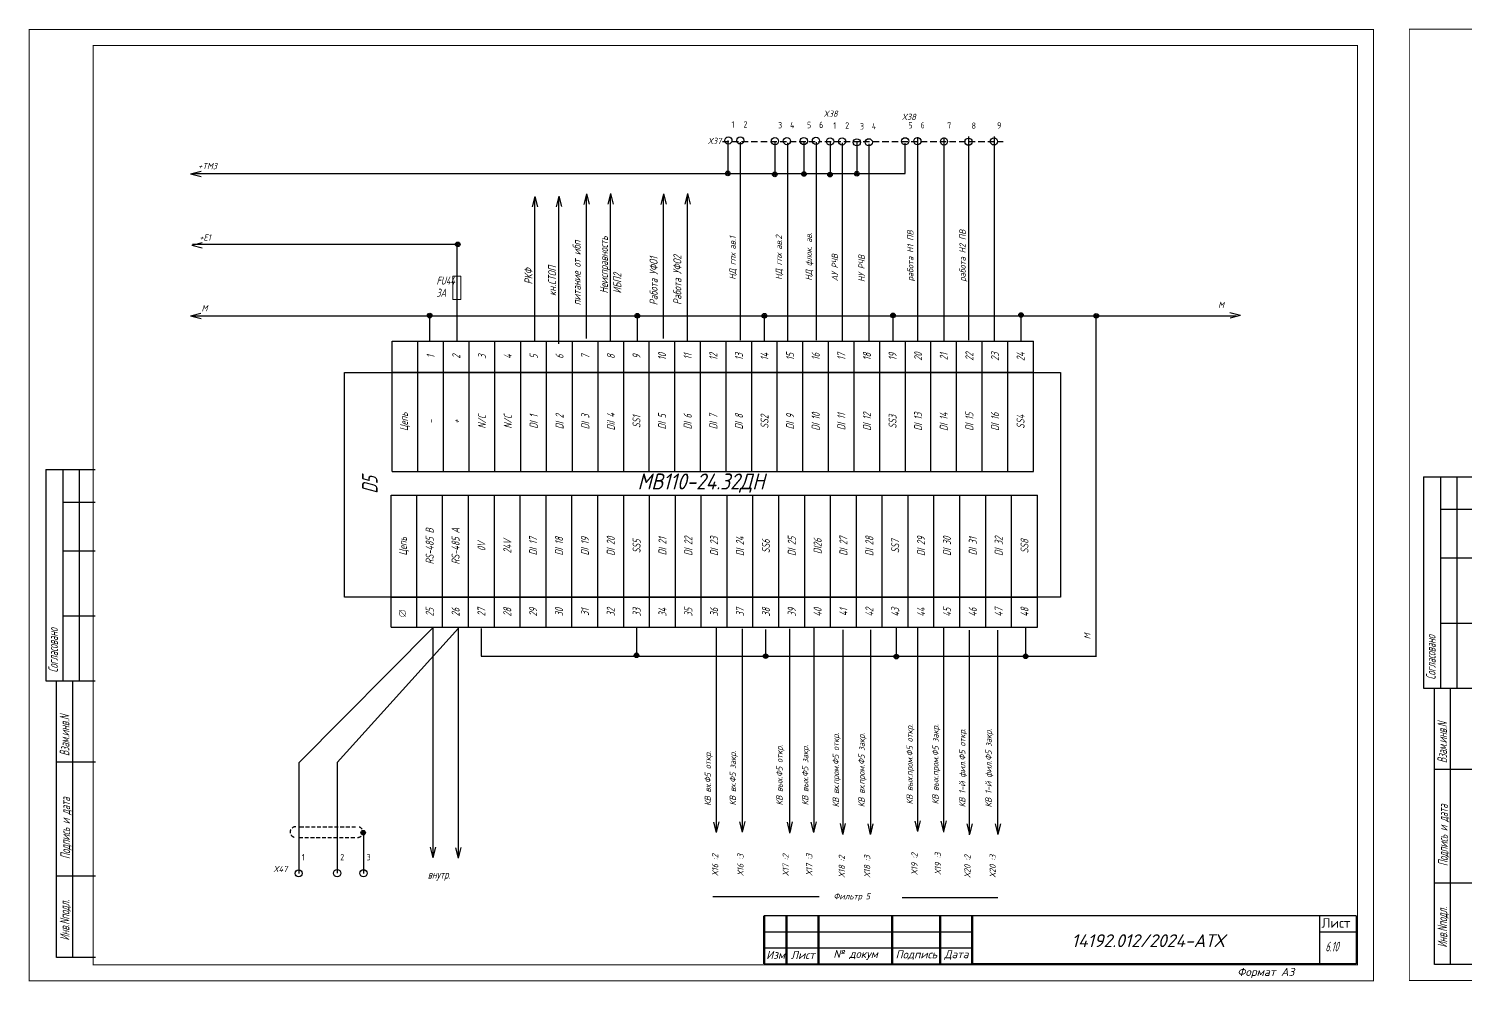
# Model space of a CAD drawing. Header units: millimetres. Extents: x 2725 to 10524, y 7125 to 11639.
# Drawn here: x 6959.4 to 7408.2, y 9091.9 to 9389.3 of the extents above; entities that cross this region are included whole.
import ezdxf
from ezdxf.enums import TextEntityAlignment as Align

# ---------------------------------------------------------------- set-up
doc = ezdxf.new("R2010")
doc.units = ezdxf.units.MM
doc.header["$LTSCALE"] = 4
doc.set_wipeout_variables(frame=1)
doc.linetypes.add('DASHED', pattern=[0.75, 0.5, -0.25])
doc.linetypes.add('SolidLine', pattern=[0])
for name, color, linetype in [('_0', 7, 'Continuous'), ('LOC', 8, 'Continuous'), ('RED_2.5mm^2', 1, 'Continuous'), ('SYMS', 7, 'Continuous'), ('Вспомогательная', 1, 'Continuous'), ('Текст', 2, 'Continuous')]:
    doc.layers.add(name, color=color, linetype=linetype)
for name, color, linetype, lineweight in [('RAMKA', 7, 'Continuous', 25), ('SHTAMP', 7, 'SolidLine', 25), ('Основеая', 5, 'Continuous', 60), ('СХЕМА', 7, 'Continuous', 25)]:
    doc.layers.add(name, color=color, linetype=linetype, lineweight=lineweight)
doc.styles.add('COTES', font='cs_gost2304.shx', dxfattribs={"width": 0.75, "oblique": 15})
doc.styles.add('ISOCPEUR', font='isocpeui.ttf')
doc.styles.add('Simplex00.10.00', font='simplex.shx')
doc.styles.add('Simplex25.085.15', font='', dxfattribs={"width": 0.85, "oblique": 15, "height": 2.5})
doc.styles.add('WD', font='romans.shx')
doc.styles.add('ГОСТ', font='isocpeur.ttf', dxfattribs={"oblique": 15})
doc.styles.get('Simplex25.085.15').set_extended_font_data('GOST type A')
doc.linetypes.add('Modbus_LINE', pattern='A,7.5,-4,["Modbus",Standard,S=2.5,R=0,X=-1.5,Y=-1.25],-15', length=26.5)

# ---------------------------------------------------------------- blocks, each defined once
blk = doc.blocks.new('Формат А3')
at = {"color": 0, "linetype": 'Continuous', "const_width": 0.3}
for points in [[(-420, 297), (0, 297), (0, 0), (-420, 0)], [(-400, 5), (-400, 292), (-5, 292), (-5, 5)]]:
    blk.add_lwpolyline(points, close=True, dxfattribs=at)
at = {"color": 0, "linetype": 'Continuous', "style": 'Simplex00.10.00', "oblique": 15}
blk.add_text('Формат А3', height=2.5, dxfattribs=at).set_placement((-33.67, 2.75), align=Align.MIDDLE_CENTER)
blk = doc.blocks.new('*T217')
at = {"color": 0, "linetype": 'ByBlock', "lineweight": -2, "ltscale": 0.2, "transparency": 16777216}
for p, q in [((0, 0), (0, 41.14)), ((0, 41.14), (201.91, 41.14)), ((8, 0), (8, 41.14)), ((16.08, 0), (16.08, 41.14)), ((24.16, 0), (24.16, 41.14)), ((32.24, 0), (32.24, 41.14)), ((40.32, 0), (40.32, 41.14)), ((48.4, 0), (48.4, 41.14)), ((56.48, 0), (56.48, 41.14)), ((64.56, 0), (64.56, 41.14)), ((72.64, 0), (72.64, 41.14)), ((80.72, 0), (80.72, 41.14)), ((88.8, 0), (88.8, 41.14)), ((96.87, 0), (96.87, 41.14)), ((104.95, 0), (104.95, 41.14)), ((113.03, 0), (113.03, 41.14)), ((121.11, 0), (121.11, 41.14)), ((129.19, 0), (129.19, 41.14)), ((137.27, 0), (137.27, 41.14)), ((145.35, 0), (145.35, 41.14)), ((153.43, 0), (153.43, 41.14)), ((161.51, 0), (161.51, 41.14)), ((169.59, 0), (169.59, 41.14)), ((177.67, 0), (177.67, 41.14)), ((185.75, 0), (185.75, 41.14)), ((193.83, 0), (193.83, 41.14)), ((201.91, 0), (201.91, 41.14)), ((0, 9.29), (201.91, 9.29))]:
    blk.add_line(p, q, dxfattribs=at)
at = {"color": 0, "lineweight": -2, "ltscale": 0.2, "transparency": 16777216}
blk.add_line((0, 0), (201.91, 0), dxfattribs=at)
at = {"color": 0, "linetype": 'Continuous', "lineweight": -2, "ltscale": 0.2, "transparency": 16777216, "char_height": 2.5, "attachment_point": 5, "rotation": 90, "style": 'Simplex25.085.15'}
for s, insert, width in [('Цепь', (4, 25.21), 28.8496), ('RS-485 B', (12.04, 25.21), 28.8496), ('RS-485 A', (20.12, 25.21), 28.8496), ('0V', (28.2, 25.21), 28.8496), ('24V', (36.28, 25.21), 28.8496), ('DI 17', (44.36, 25.21), 28.8496), ('DI 18', (52.44, 25.21), 28.8496), ('DI 19', (60.52, 25.21), 28.8496), ('DI 20', (68.6, 25.21), 28.8496), ('SS5', (76.68, 25.21), 28.8496), ('DI 21', (84.76, 25.21), 28.8496), ('DI 22', (92.83, 25.21), 28.8496), ('DI 23', (100.91, 25.21), 28.8496), ('DI 24', (108.99, 25.21), 28.8496), ('SS6', (117.07, 25.21), 28.8496), ('DI 25', (125.15, 25.21), 28.8496), ('DI26', (133.23, 25.21), 28.8496), ('DI 27', (141.31, 25.21), 28.8496), ('DI 28', (149.39, 25.21), 28.8496), ('SS7', (157.47, 25.21), 28.8496), ('DI 29', (165.55, 25.21), 28.8496), ('DI 30', (173.63, 25.21), 28.8496), ('DI 31', (181.71, 25.21), 28.8496), ('DI 32', (189.79, 25.21), 28.8496), ('SS8', (197.87, 25.21), 28.8496), ('25', (12.04, 4.64), 6.286), ('26', (20.12, 4.64), 6.286), ('27', (28.2, 4.64), 6.286), ('28', (36.28, 4.64), 6.286), ('29', (44.36, 4.64), 6.286), ('30', (52.44, 4.64), 6.286), ('31', (60.52, 4.64), 6.286), ('32', (68.6, 4.64), 6.286), ('33', (76.68, 4.64), 6.286), ('34', (84.76, 4.64), 6.286), ('35', (92.83, 4.64), 6.286), ('36', (100.91, 4.64), 6.286), ('37', (108.99, 4.64), 6.286), ('38', (117.07, 4.64), 6.286), ('39', (125.15, 4.64), 6.286), ('40', (133.23, 4.64), 6.286), ('41', (141.31, 4.64), 6.286), ('42', (149.39, 4.64), 6.286), ('43', (157.47, 4.64), 6.286), ('44', (165.55, 4.64), 6.286), ('45', (173.63, 4.64), 6.286), ('46', (181.71, 4.64), 6.286), ('47', (189.79, 4.64), 6.286), ('48', (197.87, 4.64), 6.286)]:
    blk.add_mtext(s, dxfattribs=dict(at, insert=insert, width=width))
blk = doc.blocks.new('Клеммное соединение')
at = {"linetype": 'Continuous'}
blk.add_wipeout([(0, -1), (-0.44, -0.9), (-0.6, -0.8), (-0.71, -0.7), (-0.8, -0.6), (-0.87, -0.5), (-0.92, -0.4), (-0.95, -0.3), (-0.98, -0.2), (-0.99, -0.1), (-0.99, 0), (-0.99, 0.1), (-0.98, 0.2), (-0.95, 0.3), (-0.92, 0.4), (-0.87, 0.5), (-0.8, 0.6), (-0.71, 0.7), (-0.6, 0.8), (-0.44, 0.9), (0, 1), (0.44, 0.9), (0.6, 0.8), (0.71, 0.7), (0.8, 0.6), (0.87, 0.5), (0.92, 0.4), (0.95, 0.3), (0.98, 0.2), (0.99, 0.1), (1, 0), (0.99, -0.1), (0.98, -0.2), (0.95, -0.3), (0.92, -0.4), (0.87, -0.5), (0.8, -0.6), (0.71, -0.7), (0.6, -0.8), (0.44, -0.9)], dxfattribs=at)
at = {"color": 0, "linetype": 'Continuous', "lineweight": -2, "const_width": 0.15}
blk.add_lwpolyline([(-1.06, -1.06), (1.06, 1.06)], dxfattribs=at)
blk.add_lwpolyline([(-1, 0, 1), (1, 0, 1)], format="xyb", close=True, dxfattribs=at)
blk = doc.blocks.new('*T218')
at = {"color": 0, "linetype": 'ByBlock', "lineweight": -2, "ltscale": 0.2, "transparency": 16777216}
for p, q in [((0, 0), (0, 40.67)), ((0, 40.67), (200.32, 40.67)), ((8, 0), (8, 40.67)), ((16, 0), (16, 40.67)), ((24, 0), (24, 40.67)), ((32.08, 0), (32.08, 40.67)), ((40.16, 0), (40.16, 40.67)), ((48.24, 0), (48.24, 40.67)), ((56.32, 0), (56.32, 40.67)), ((64.32, 0), (64.32, 40.67)), ((72.32, 0), (72.32, 40.67)), ((80.32, 0), (80.32, 40.67)), ((88.32, 0), (88.32, 40.67)), ((96.32, 0), (96.32, 40.67)), ((104.32, 0), (104.32, 40.67)), ((112.32, 0), (112.32, 40.67)), ((120.32, 0), (120.32, 40.67)), ((128.32, 0), (128.32, 40.67)), ((136.32, 0), (136.32, 40.67)), ((144.32, 0), (144.32, 40.67)), ((152.32, 0), (152.32, 40.67)), ((160.32, 0), (160.32, 40.67)), ((168.32, 0), (168.32, 40.67)), ((176.32, 0), (176.32, 40.67)), ((184.32, 0), (184.32, 40.67)), ((192.32, 0), (192.32, 40.67)), ((200.32, 0), (200.32, 40.67)), ((0, 31), (200.32, 31))]:
    blk.add_line(p, q, dxfattribs=at)
at = {"color": 0, "lineweight": -2, "ltscale": 0.2, "transparency": 16777216}
blk.add_line((0, 0), (200.32, 0), dxfattribs=at)
at = {"color": 0, "linetype": 'Continuous', "lineweight": -2, "ltscale": 0.2, "transparency": 16777216, "char_height": 2.5, "attachment_point": 5, "rotation": 90, "style": 'Simplex25.085.15'}
for s, insert, width in [('1', (12, 35.83), 6.6745), ('2', (20, 35.83), 6.6745), ('3', (28.04, 35.83), 6.6745), ('4', (36.12, 35.83), 6.6745), ('5', (44.2, 35.83), 6.6745), ('6', (52.28, 35.83), 6.6745), ('7', (60.32, 35.83), 6.6745), ('8', (68.32, 35.83), 6.6745), ('9', (76.32, 35.83), 6.6745), ('10', (84.32, 35.83), 6.6745), ('11', (92.32, 35.83), 6.6745), ('12', (100.32, 35.83), 6.6745), ('13', (108.32, 35.83), 6.6745), ('14', (116.32, 35.83), 6.6745), ('15', (124.32, 35.83), 6.6745), ('16', (132.32, 35.83), 6.6745), ('17', (140.32, 35.83), 6.6745), ('18', (148.32, 35.83), 6.6745), ('19', (156.32, 35.83), 6.6745), ('20', (164.32, 35.83), 6.6745), ('21', (172.32, 35.83), 6.6745), ('22', (180.32, 35.83), 6.6745), ('23', (188.32, 35.83), 6.6745), ('24', (196.32, 35.83), 6.6745), ('Цепь', (4, 15.5), 27.9958), ('N/C', (28.04, 15.5), 27.9958), ('N/C', (36.12, 15.5), 27.9958), ('DI 2', (52.28, 15.5), 27.9958), ('DI 3', (60.32, 15.5), 27.9958), ('DiI 4', (68.32, 15.5), 27.9958), ('DI 5', (84.32, 15.5), 27.9958), ('DI 6', (92.32, 15.5), 27.9958), ('DI 7', (100.32, 15.5), 27.9958), ('DI 8', (108.32, 15.5), 27.9958), ('DI 9', (124.32, 15.5), 27.9958), ('DI 10', (132.32, 15.5), 27.9958), ('DI 11', (140.32, 15.5), 27.9958), ('DI 12', (148.32, 15.5), 27.9958), ('DI 13', (164.32, 15.5), 27.9958), ('DI 14', (172.32, 15.5), 27.9958), ('DI 15', (180.32, 15.5), 27.9958), ('DI 16', (188.32, 15.5), 27.9958), ('-', (12, 15.5), 27.9958), ('+', (20, 15.5), 27.9958), ('DI 1', (44.2, 15.5), 27.9958), ('SS1', (76.32, 15.5), 27.9958), ('SS2', (116.32, 15.5), 27.9958), ('SS3', (156.32, 15.5), 27.9958), ('SS4', (196.32, 15.5), 27.9958)]:
    blk.add_mtext(s, dxfattribs=dict(at, insert=insert, width=width))
blk = doc.blocks.new('WDDOT')
for radius in [0.72, 0.449, 0.223]:
    blk.add_circle((0, 0), radius)
blk = doc.blocks.new('VT0W02')
blk.add_circle((0, 0), 0.0699)
at = {"style": 'WD'}
for tag, p, width in [('INST', (0.062, 0.42), 0.7), ('LOC', (0.062, 0.25), 0.7), ('DESC1', (0.053, -0.385), 0.8)]:
    blk.add_attdef(tag, p, '', height=0.125, dxfattribs=dict(at, width=width))
at = {"style": 'WD', "flags": 1}
for tag, p, height in [('X4TERM01', (-0.07, 0), 0.0125), ('X4TERMDESC01', (-0.055, -0.023), 0.025), ('X2TERMDESC01', (-0.006, 0.029), 0.025), ('STRIPSEQ', (0, 0), 0.00125), ('X2TERM01', (0, 0.07), 0.0125), ('X1TERMDESC01', (0.039, -0.003), 0.025), ('X1TERM01', (0.07, 0), 0.0125), ('LINKTERM', (0, -0.002), 0.00125), ('X8TERM01', (0, -0.07), 0.0125), ('X8TERMDESC01', (0, -0.054), 0.025)]:
    blk.add_attdef(tag, p, '', height=height, dxfattribs=at)
at = {"linetype": 'Continuous', "style": 'WD'}
for tag, p, height, width, flags in [('WIRENO', (0.062, 0.094), 0.125, 0.8, 8), ('TAGSTRIP', (0.053, -0.229), 0.125, 0.9, 8), ('DESC2', (0.053, -0.541), 0.125, 0.8, 8), ('CAT', (0.213, -0.406), 0.109, 0.8, 1), ('DESC3', (0.053, -0.698), 0.125, 0.8, 8)]:
    blk.add_attdef(tag, p, '', height=height, dxfattribs=dict(at, width=width, flags=flags))
at = {"style": 'WD', "width": 0.7, "flags": 1}
blk.add_attdef('ASSYCODE', (0.062, -0.281), '', height=0.01, dxfattribs=at)
at = {"linetype": 'Continuous', "style": 'WD', "width": 0.8, "flags": 1}
blk.add_attdef('MFG', text='', height=0.109, dxfattribs=at).set_placement((0.088, -0.406), align=Align.RIGHT)
blk = doc.blocks.new('A$C73A268AF')
at = {"lineweight": 30}
for p, q in [((4.57, 157.46), (20.05, 157.46)), ((4.57, 157.46), (4.57, 91.46)), ((9.89, 157.46), (9.89, 91.46)), ((14.97, 157.46), (14.97, 91.46)), ((9.89, 147.31), (20.05, 147.31)), ((9.89, 132.08), (20.05, 132.08)), ((9.89, 111.77), (20.05, 111.77)), ((4.57, 91.46), (20.05, 91.46)), ((7.96, 5.15), (7.96, 91.46)), ((13.04, 5.15), (13.04, 91.46)), ((20.15, 66.08), (7.96, 66.08)), ((20.15, 30.54), (7.96, 30.54))]:
    blk.add_line(p, q, dxfattribs=at)
blk.add_lwpolyline([(20.15, 5.15), (7.96, 5.15)], dxfattribs=at)
at = {"layer": 'Вспомогательная', "color": 7}
for p, q in [((230.15, 15.15), (295.15, 15.15)), ((230.15, 10.15), (295.15, 10.15)), ((230.15, 5.15), (295.15, 5.15))]:
    blk.add_line(p, q, dxfattribs=at)
at = {"layer": 'Основеая', "color": 7}
for p, q in [((230.15, 20.15), (230.15, 5.15)), ((415.15, 20.15), (230.15, 20.15)), ((237.15, 20.15), (237.15, 5.15)), ((247.15, 20.15), (247.15, 5.15)), ((270.15, 20.15), (270.15, 5.15)), ((285.15, 20.15), (285.15, 5.15)), ((295.15, 20.15), (295.15, 5.15)), ((403.72, 20.15), (403.72, 5.15)), ((415.15, 20.15), (415.15, 5.15)), ((403.72, 15.15), (415.15, 15.15))]:
    blk.add_line(p, q, dxfattribs=at)
blk.add_blockref('Формат А3', (420.15, 0.15))
at = {"layer": 'RAMKA', "style": 'COTES', "oblique": 15, "width": 0.75}
for s, p in [('Согласовано', (8.35, 94.1)), ('Взам.инв.N', (11.94, 68.02)), ('Подпись и дата', (12.17, 35.86)), ('Инв.Nподл.', (11.97, 10.43))]:
    blk.add_text(s, height=3, rotation=90, dxfattribs=at).set_placement(p)
at = {"layer": 'Текст', "color": 7, "char_height": 2.5, "style": 'ГОСТ'}
for s, insert, width, attachment_point in [('{\\fISOCPEUR|b0|i0|c204|p34;Лист}', (413.32, 17.81), 11.4585, 6), ('{\\fISOCPEUR|b0|i0|c204|p34;Изм}', (233.75, 7.88), 7, 5), ('{\\fISOCPEUR|b0|i0|c204|p34;Лист}', (242.25, 7.88), 10, 5), ('{\\fISOCPEUR|b0|i0|c204|p34;№ докум}', (258.75, 7.88), 23, 5), ('{\\fISOCPEUR|b0|i0|c204|p34;Подпись}', (277.75, 7.88), 15, 5), ('{\\fISOCPEUR|b0|i0|c204|p34;Дата}', (290.25, 7.88), 10, 5)]:
    blk.add_mtext(s, dxfattribs=dict(at, insert=insert, width=width, attachment_point=attachment_point))

msp = doc.modelspace()

# ---------------------------------------------------------------- linework, layer by layer
at = {"linetype": 'DASHED'}
for p, q in [((7176.12, 9354.05), (7207.18, 9354.05)), ((7208.06, 9354.08), (7263.77, 9354.08))]:
    msp.add_line(p, q, dxfattribs=at)
at = {"color": 1, "ltscale": 0.2}
for p, q in [((7245.26, 9355.31), (7245.26, 9291.77)), ((7261.06, 9355.66), (7261.06, 9291.83)), ((7117.51, 9291.77), (7117.51, 9336.7)), ((7124.97, 9290.98), (7124.97, 9336.59)), ((7133.69, 9292.56), (7133.69, 9336.71)), ((7141.14, 9291.77), (7141.14, 9337.58)), ((7157.72, 9292.56), (7157.72, 9336.71)), ((7165.17, 9291.77), (7165.17, 9337.58)), ((7093.22, 9291.86), (7093.22, 9321.9)), ((7084.75, 9291.96), (7084.75, 9299.71)), ((7292.9, 9193.49), (7292.9, 9299.66)), ((7100.86, 9193.4), (7100.86, 9202.06)), ((7174.25, 9138.59), (7174.25, 9202.13)), ((7189.68, 9193.58), (7189.68, 9201.8)), ((7197.19, 9138.13), (7197.19, 9201.96)), ((7222.45, 9138.07), (7222.45, 9201.64)), ((7245.28, 9138.45), (7245.28, 9202.56)), ((7253.3, 9137.7), (7253.3, 9201.53)), ((7262.18, 9137.91), (7262.18, 9201.53))]:
    msp.add_line(p, q, dxfattribs=at)
at = {"lineweight": 30}
for p, q in [((6964.72, 9251.68), (6980.19, 9251.68)), ((6964.72, 9251.68), (6964.72, 9185.68)), ((6970.04, 9251.68), (6970.04, 9185.68)), ((6975.12, 9251.68), (6975.12, 9185.68)), ((6970.04, 9241.53), (6980.19, 9241.53)), ((6970.04, 9226.29), (6980.19, 9226.29)), ((6970.04, 9205.99), (6980.19, 9205.99)), ((6964.72, 9185.68), (6980.19, 9185.68)), ((6968.11, 9099.37), (6968.11, 9185.68)), ((6973.19, 9099.37), (6973.19, 9185.68)), ((6980.29, 9160.29), (6968.11, 9160.29)), ((6980.29, 9124.75), (6968.11, 9124.75))]:
    msp.add_line(p, q, dxfattribs=at)
at = {"linetype": 'DASHED', "ltscale": 0.6}
for p, q in [((7044.09, 9140.15), (7061.61, 9140.15)), ((7043.83, 9136.86), (7061.56, 9136.86))]:
    msp.add_line(p, q, dxfattribs=at)
at = {"color": 7, "ltscale": 0.2}
for p, q in [((7206.34, 9118.28), (7173.09, 9118.28)), ((7232.29, 9118.1), (7262.16, 9118.1))]:
    msp.add_line(p, q, dxfattribs=at)
at = {"ltscale": 0.2}
msp.add_lwpolyline([(7058.04, 9281.94), (7281.72, 9281.94), (7281.72, 9211.83), (7058.04, 9211.83)], close=True, dxfattribs=at)
at = {"lineweight": 30}
msp.add_lwpolyline([(6980.29, 9099.37), (6968.11, 9099.37)], dxfattribs=at)
at = {"linetype": 'DASHED', "ltscale": 0.6}
for centre, start, end in [((7042.71, 9138.51), 87.3959, 270), ((7062.2, 9138.49), 267.3959, 90)]:
    msp.add_arc(centre, 1.64, start, end, dxfattribs=at)
at = {"layer": '_0', "color": 7, "linetype": 'ByBlock', "lineweight": 30}
msp.add_line((7374.12, 9112.41), (7189.12, 9112.41), dxfattribs=at)
at = {"layer": '_0', "color": 7}
for p, q in [((7362.69, 9112.41), (7362.69, 9097.41)), ((7374.12, 9112.41), (7374.12, 9097.41)), ((7362.69, 9107.42), (7374.12, 9107.42)), ((7374.12, 9097.41), (7254.12, 9097.41))]:
    msp.add_line(p, q, dxfattribs=at)
at = {"layer": 'RED_2.5mm^2', "linetype": 'Continuous', "ltscale": 0.2}
for p, q in [((7177.94, 9344.4), (7177.94, 9354.38)), ((7181.77, 9292.12), (7181.77, 9353.94)), ((7192.6, 9344.1), (7192.6, 9354.08)), ((7196.5, 9291.85), (7196.5, 9353.67)), ((7201.7, 9344.21), (7201.7, 9354.2)), ((7205.5, 9292.03), (7205.5, 9353.85)), ((7209.86, 9344.04), (7209.86, 9354.02)), ((7213.66, 9291.85), (7213.66, 9353.67)), ((7218.2, 9344.11), (7218.2, 9353.77)), ((7221.99, 9291.6), (7221.99, 9353.42)), ((7233.24, 9344.11), (7233.24, 9353.55)), ((7237.09, 9355.46), (7237.09, 9291.9)), ((7253.09, 9292.06), (7253.09, 9355.67)), ((7010.43, 9344.11), (7233.24, 9344.11)), ((7093.1, 9321.98), (7010.51, 9321.98)), ((7010.4, 9299.71), (7336.59, 9299.71)), ((7149.53, 9291.62), (7149.53, 9299.79)), ((7189.26, 9291.62), (7189.26, 9299.79)), ((7229.41, 9291.74), (7229.41, 9299.91)), ((7269.42, 9291.86), (7269.42, 9300.03)), ((7149.39, 9193.61), (7149.39, 9202.5)), ((7182.42, 9138.44), (7182.42, 9202)), ((7204.74, 9138.59), (7204.74, 9202.26)), ((7213.83, 9137.76), (7213.83, 9201.65)), ((7230.48, 9193.46), (7230.48, 9202.24)), ((7237.15, 9138.76), (7237.15, 9202.55)), ((7270.86, 9193.35), (7270.86, 9202.32)), ((7100.78, 9193.42), (7293, 9193.42)), ((7064.03, 9125.63), (7064.03, 9138.34))]:
    msp.add_line(p, q, dxfattribs=at)
at = {"layer": 'RED_2.5mm^2', "color": 6, "linetype": 'Modbus_LINE', "ltscale": 0.2}
for p, q in [((7085.78, 9130.9), (7085.78, 9202.43)), ((7093.7, 9130.74), (7093.7, 9202.2))]:
    msp.add_line(p, q, dxfattribs=at)
for points in [[(7085.78, 9202.43), (7043.73, 9160.11), (7043.73, 9125.63)], [(7093.7, 9202.2), (7055.74, 9160.28), (7055.74, 9125.68)]]:
    msp.add_lwpolyline(points, dxfattribs=at)
at = {"layer": 'SYMS', "linetype": 'Continuous', "ltscale": 0.2}
for p, q in [((7009.94, 9344), (7013.21, 9344.81)), ((7009.97, 9343.97), (7013.24, 9343.17)), ((7117.47, 9336.94), (7116.68, 9333.67)), ((7117.51, 9336.97), (7118.32, 9333.7)), ((7124.96, 9336.99), (7124.16, 9333.73)), ((7124.99, 9337.03), (7125.8, 9333.76)), ((7133.65, 9337.73), (7132.85, 9334.46)), ((7133.68, 9337.76), (7134.49, 9334.49)), ((7141.13, 9337.79), (7140.33, 9334.52)), ((7141.16, 9337.82), (7141.97, 9334.55)), ((7157.68, 9337.73), (7156.88, 9334.46)), ((7157.71, 9337.76), (7158.52, 9334.49)), ((7165.16, 9337.79), (7164.36, 9334.52)), ((7165.19, 9337.82), (7166, 9334.55)), ((7010.3, 9321.72), (7013.58, 9322.53)), ((7010.34, 9321.69), (7013.61, 9320.89)), ((7009.92, 9299.7), (7013.2, 9300.51)), ((7009.96, 9299.67), (7013.23, 9298.87)), ((7337.94, 9299.81), (7334.67, 9300.61)), ((7337.98, 9299.78), (7334.71, 9298.96)), ((7174.23, 9138.36), (7173.41, 9141.63)), ((7174.26, 9138.4), (7175.06, 9141.66)), ((7182.4, 9138.46), (7181.59, 9141.73)), ((7182.43, 9138.5), (7183.23, 9141.77)), ((7197.2, 9138.36), (7196.39, 9141.63)), ((7197.23, 9138.4), (7198.03, 9141.66)), ((7204.69, 9138.36), (7203.88, 9141.63)), ((7204.72, 9138.4), (7205.52, 9141.66)), ((7213.77, 9137.89), (7212.96, 9141.16)), ((7213.8, 9137.93), (7214.6, 9141.19)), ((7222.41, 9137.78), (7221.6, 9141.06)), ((7222.45, 9137.82), (7223.25, 9141.09)), ((7237.16, 9138.68), (7236.35, 9141.95)), ((7237.19, 9138.71), (7237.99, 9141.98)), ((7245.28, 9138.68), (7244.47, 9141.95)), ((7245.32, 9138.71), (7246.12, 9141.98)), ((7253.37, 9137.82), (7252.56, 9141.1)), ((7253.41, 9137.86), (7254.21, 9141.13)), ((7262.25, 9137.78), (7261.44, 9141.06)), ((7262.28, 9137.82), (7263.08, 9141.09))]:
    msp.add_line(p, q, dxfattribs=at)
at = {"layer": 'SYMS', "color": 6, "linetype": 'Continuous', "ltscale": 0.2}
for p, q in [((7085.74, 9130.5), (7084.93, 9133.77)), ((7085.78, 9130.53), (7086.58, 9133.8)), ((7093.66, 9130.36), (7092.85, 9133.64)), ((7093.7, 9130.4), (7094.5, 9133.67))]:
    msp.add_line(p, q, dxfattribs=at)
at = {"layer": 'Вспомогательная', "color": 7}
for p, q in [((7189.12, 9107.41), (7254.12, 9107.41)), ((7189.12, 9102.41), (7254.12, 9102.41)), ((7189.12, 9097.41), (7254.12, 9097.41))]:
    msp.add_line(p, q, dxfattribs=at)
at = {"layer": 'Основеая', "color": 7}
for p, q in [((7189.12, 9112.41), (7189.12, 9097.41)), ((7196.12, 9112.41), (7196.12, 9097.41)), ((7206.12, 9112.41), (7206.12, 9097.41)), ((7229.12, 9112.41), (7229.12, 9097.41)), ((7244.12, 9112.41), (7244.12, 9097.41)), ((7254.12, 9112.41), (7254.12, 9097.41))]:
    msp.add_line(p, q, dxfattribs=at)
at = {"layer": 'СХЕМА', "color": 7, "linetype": 'Continuous', "lineweight": 20, "ltscale": 30}
msp.add_lwpolyline([(7091.85, 9312.1), (7094.42, 9312.1), (7094.42, 9304.78), (7091.85, 9304.78)], close=True, dxfattribs=at)

# ---------------------------------------------------------------- block references
for name, p in [('Формат А3', (7379.54, 9092.1)), ('*T218', (7072.94, 9251.1)), ('*T217', (7072.62, 9202.51))]:
    msp.add_blockref(name, p)
at = {"ltscale": 1.2}
msp.add_blockref('A$C73A268AF', (7390.57, 9092), dxfattribs=at)
at = {"layer": 'SYMS', "linetype": 'Continuous', "ltscale": 0.2}
ref = msp.add_blockref('VT0W02', (7177.97, 9354.43), dxfattribs=dict(at, xscale=16, yscale=16, zscale=16))
ref.add_attrib('LOC', '1', (7178.97, 9358.43), dxfattribs={"layer": 'LOC', "height": 2, "style": 'WD', "width": 0.7})
ref = msp.add_blockref('VT0W02', (7181.7, 9354.45), dxfattribs=dict(at, xscale=16, yscale=16, zscale=16))
ref.add_attrib('LOC', '2', (7182.7, 9358.45), dxfattribs={"layer": 'LOC', "height": 2, "style": 'WD', "width": 0.7})
ref = msp.add_blockref('VT0W02', (7192.52, 9354.2), dxfattribs=dict(at, xscale=16, yscale=16, zscale=16))
ref.add_attrib('LOC', '3', (7193.52, 9358.2), dxfattribs={"layer": 'LOC', "height": 2, "style": 'WD', "width": 0.7})
ref = msp.add_blockref('VT0W02', (7196.25, 9354.22), dxfattribs=dict(at, xscale=16, yscale=16, zscale=16))
ref.add_attrib('LOC', '4', (7197.25, 9358.22), dxfattribs={"layer": 'LOC', "height": 2, "style": 'WD', "width": 0.7})
ref = msp.add_blockref('VT0W02', (7201.55, 9354.24), dxfattribs=dict(at, xscale=16, yscale=16, zscale=16))
ref.add_attrib('LOC', '5', (7202.55, 9358.24), dxfattribs={"layer": 'LOC', "height": 2, "style": 'WD', "width": 0.7})
ref = msp.add_blockref('VT0W02', (7205.33, 9354.3), dxfattribs=dict(at, xscale=16, yscale=16, zscale=16))
ref.add_attrib('LOC', '6', (7206.33, 9358.3), dxfattribs={"layer": 'LOC', "height": 2, "style": 'WD', "width": 0.7})
ref = msp.add_blockref('VT0W02', (7209.76, 9354.09), dxfattribs=dict(at, xscale=16, yscale=16, zscale=16))
ref.add_attrib('LOC', '1', (7210.76, 9358.09), dxfattribs={"layer": 'LOC', "height": 2, "style": 'WD', "width": 0.7})
ref = msp.add_blockref('VT0W02', (7213.49, 9354.12), dxfattribs=dict(at, xscale=16, yscale=16, zscale=16))
ref.add_attrib('LOC', '2', (7214.49, 9358.12), dxfattribs={"layer": 'LOC', "height": 2, "style": 'WD', "width": 0.7})
ref = msp.add_blockref('VT0W02', (7218.1, 9353.84), dxfattribs=dict(at, xscale=16, yscale=16, zscale=16))
ref.add_attrib('LOC', '3', (7219.1, 9357.84), dxfattribs={"layer": 'LOC', "height": 2, "style": 'WD', "width": 0.7})
ref = msp.add_blockref('VT0W02', (7221.83, 9353.86), dxfattribs=dict(at, xscale=16, yscale=16, zscale=16))
ref.add_attrib('LOC', '4', (7222.83, 9357.86), dxfattribs={"layer": 'LOC', "height": 2, "style": 'WD', "width": 0.7})
ref = msp.add_blockref('VT0W02', (7233.2, 9354.17), dxfattribs=dict(at, xscale=16, yscale=16, zscale=16))
ref.add_attrib('LOC', '5', (7234.2, 9358.17), dxfattribs={"layer": 'LOC', "height": 2, "style": 'WD', "width": 0.7})
ref = msp.add_blockref('VT0W02', (7237.03, 9354.2), dxfattribs=dict(at, xscale=16, yscale=16, zscale=16))
ref.add_attrib('LOC', '6', (7238.03, 9358.2), dxfattribs={"layer": 'LOC', "height": 2, "style": 'WD', "width": 0.7})
ref = msp.add_blockref('VT0W02', (7245.34, 9354.09), dxfattribs=dict(at, xscale=16, yscale=16, zscale=16))
ref.add_attrib('LOC', '7', (7246.34, 9358.09), dxfattribs={"layer": 'LOC', "height": 2, "style": 'WD', "width": 0.7})
ref = msp.add_blockref('VT0W02', (7252.99, 9354.03), dxfattribs=dict(at, xscale=16, yscale=16, zscale=16))
ref.add_attrib('LOC', '8', (7253.99, 9358.03), dxfattribs={"layer": 'LOC', "height": 2, "style": 'WD', "width": 0.7})
ref = msp.add_blockref('VT0W02', (7260.94, 9354.13), dxfattribs=dict(at, xscale=16, yscale=16, zscale=16))
ref.add_attrib('LOC', '9', (7261.94, 9358.13), dxfattribs={"layer": 'LOC', "height": 2, "style": 'WD', "width": 0.7})
at = {"layer": 'SYMS', "linetype": 'Continuous', "ltscale": 0.2, "rotation": 90}
for p in [(7177.8, 9344.14), (7192.47, 9343.84), (7201.57, 9343.95), (7209.72, 9343.78), (7218.1, 9344.04), (7093.43, 9322), (7084.65, 9299.74), (7149.51, 9299.7), (7189.24, 9299.7), (7229.4, 9299.82), (7269.4, 9299.94), (7292.89, 9299.67), (7149.26, 9193.69), (7189.62, 9193.43), (7230.45, 9193.31), (7270.83, 9193.38), (7063.86, 9138.33)]:
    msp.add_blockref('WDDOT', p, dxfattribs=at)
at = {"layer": 'SYMS', "linetype": 'Continuous', "ltscale": 0.2}
ref = msp.add_blockref('VT0W02', (7043.73, 9125.63), dxfattribs=dict(at, xscale=16, yscale=16, zscale=16))
ref.add_attrib('LOC', '1', (7044.73, 9129.63), dxfattribs={"layer": 'LOC', "height": 2, "style": 'WD', "width": 0.7})
ref = msp.add_blockref('VT0W02', (7055.74, 9125.68), dxfattribs=dict(at, xscale=16, yscale=16, zscale=16))
ref.add_attrib('LOC', '2', (7056.74, 9129.68), dxfattribs={"layer": 'LOC', "height": 2, "style": 'WD', "width": 0.7})
ref = msp.add_blockref('VT0W02', (7063.97, 9125.67), dxfattribs=dict(at, xscale=16, yscale=16, zscale=16))
ref.add_attrib('LOC', '3', (7064.97, 9129.67), dxfattribs={"layer": 'LOC', "height": 2, "style": 'WD', "width": 0.7})

# ---------------------------------------------------------------- texts
at = {"style": 'Simplex25.085.15', "oblique": 15}
for s, height, width, p in [('X38', 1.961, 1.083459, (7207.67, 9361.8)), ('X38', 1.961, 1.083459, (7232.11, 9360.79)), ('X37', 1.961, 1.083459, (7171.47, 9353.28)), ('+TM3', 1.961, 1.083459, (7012.34, 9345.45)), ('+E1', 1.961, 1.083459, (7012.71, 9323.17)), ('FU44', 2.5, 0.85, (7086.76, 9309.41)), ('3А', 2.5, 0.85, (7086.74, 9305.62)), ('M', 1.96, 1.083459, (7330.98, 9302.09)), ('M', 1.96, 1.083459, (7013.39, 9301.05)), ('X47', 1.961, 1.083459, (7035.76, 9126)), ('внутр.', 2.5, 0.85, (7084.06, 9123.98)), ('Фильтр 5', 1.961, 1.083459, (7210.81, 9117.52))]:
    msp.add_text(s, height=height, dxfattribs=dict(at, width=width)).set_placement(p)
for s, height, width, p in [('НД гпх ав.1', 1.9613, 1.083459, (7180.28, 9310.96)), ('НД гпх ав.2', 1.9613, 1.083459, (7194.7, 9310.92)), ('НД флок. ав.', 1.9613, 1.083459, (7204.07, 9310.66)), ('работа Н1 ПВ', 1.9613, 1.083459, (7235.79, 9310.46)), ('работа Н2 ПВ', 1.9613, 1.083459, (7252.11, 9310.34)), ('АУ РЧВ', 1.961, 1.083459, (7212.23, 9310.48)), ('НУ РЧВ', 1.961, 1.083459, (7220.56, 9310.23)), ('D5', 4.83, 0.879985, (7068.37, 9244.15)), ('М', 1.96, 1.083459, (7291.07, 9198.7)), ('КВ вых.пром.Ф5 откр.', 1.9613, 1.083459, (7235.59, 9147.14)), ('КВ вых.пром.Ф5 закр.', 1.9613, 1.083459, (7243.63, 9147.17)), ('КВ вх.пром.Ф5 откр.', 1.9613, 1.083459, (7212.51, 9146.24)), ('КВ вх.пром.Ф5 закр.', 1.9613, 1.083459, (7220.54, 9146.27)), ('КВ 1-й фил.Ф5 откр.', 1.9613, 1.083459, (7252.02, 9146.25)), ('КВ 1-й фил.Ф5 закр.', 1.9613, 1.083459, (7260.21, 9146.21)), ('КВ вх.Ф5 откр.', 1.9613, 1.083459, (7172.53, 9146.68)), ('КВ вх.Ф5 закр.', 1.9613, 1.083459, (7180.34, 9146.81)), ('КВ вых.Ф5 откр.', 1.9613, 1.083459, (7194.9, 9146.85)), ('КВ вых.Ф5 закр.', 1.9613, 1.083459, (7202.93, 9146.87))]:
    msp.add_text(s, height=height, rotation=90, dxfattribs=dict(at, width=width)).set_placement(p)
at = {"color": 7, "style": 'Simplex25.085.15', "oblique": 15, "width": 1.083459}
msp.add_text('МВ110-24.32ДН', height=5, dxfattribs=at).set_placement((7149.59, 9245.46))
at = {"color": 3, "style": 'Simplex25.085.15', "oblique": 15, "width": 1.083459}
for s, p in [('Х16 :2', (7174.8, 9124.82)), ('Х16 :3', (7182.71, 9124.85)), ('Х17 :2', (7196.85, 9124.83)), ('Х17 :3', (7204.2, 9124.91)), ('Х18 :2', (7214.38, 9124.31)), ('Х18 :3', (7222.29, 9124.34)), ('Х19 :2', (7237.07, 9125.15)), ('Х19 :3', (7244.42, 9125.23)), ('Х20 :2', (7253.62, 9124.28)), ('Х20 :3', (7261.53, 9124.31))]:
    msp.add_text(s, height=1.961, rotation=90, dxfattribs=at).set_placement(p)
at = {"layer": '_0', "color": 7, "insert": (7372.33, 9110.14), "char_height": 3, "width": 11.4585, "attachment_point": 6}
msp.add_mtext('{\\fISOCPEUR|b0|i0|c204|p34;Лист}', dxfattribs=at)
at = {"layer": 'RAMKA', "style": 'COTES', "oblique": 15, "width": 0.75}
for s, p in [('Согласовано', (6968.49, 9188.32)), ('Взам.инв.N', (6972.08, 9162.24)), ('Подпись и дата', (6972.32, 9130.07)), ('Инв.Nподл.', (6972.11, 9104.64))]:
    msp.add_text(s, height=3, rotation=90, dxfattribs=at).set_placement(p)
msp.add_text('6.10', height=3, dxfattribs=at).set_placement((7364.48, 9101.27))
at = {"layer": 'SHTAMP', "color": 0, "style": 'ISOCPEUR'}
msp.add_text('14192.012/2024-АТХ', height=4, dxfattribs=at).set_placement((7309.05, 9102.61), align=Align.CENTER)
at = {"layer": 'SYMS', "linetype": 'Continuous', "char_height": 2.5, "attachment_point": 1, "rotation": 90}
for s, insert, width in [('{\\Fsimplex|c204;\\Q15;\\W0.75;\\C0;питание от ибп}', (7129.34, 9302.97), 29.8024), ('{\\Fsimplex|c204;\\Q15;\\W0.75;\\C0;Неисправность ИБП2}', (7137.84, 9306.66), 9.5254), ('{\\Fsimplex|c204;\\Q15;\\W0.75;\\C0;Работа УФО1}', (7153.36, 9302.97), 29.8024), ('{\\Fsimplex|c204;\\Q15;\\W0.75;\\C0;Работа УФО2}', (7160.77, 9303.11), 29.8024), ('{\\Fsimplex|c204;\\Q15;\\W0.75;\\C0;РКФ}', (7114.27, 9309.49), 9.5254), ('{\\Fsimplex|c204;\\Q15;\\W0.75;\\C0;кн.СТОП}', (7121.67, 9305.87), 9.5254)]:
    msp.add_mtext(s, dxfattribs=dict(at, insert=insert, width=width))
at = {"layer": 'Текст', "color": 7, "char_height": 2.5, "attachment_point": 5, "style": 'ГОСТ'}
for s, insert, width in [('{\\fISOCPEUR|b0|i0|c204|p34;№ докум}', (7217.72, 9100.14), 23), ('{\\fISOCPEUR|b0|i0|c204|p34;Изм}', (7192.72, 9100.14), 7), ('{\\fISOCPEUR|b0|i0|c204|p34;Лист}', (7201.22, 9100.14), 10), ('{\\fISOCPEUR|b0|i0|c204|p34;Подпись}', (7236.72, 9100.14), 15), ('{\\fISOCPEUR|b0|i0|c204|p34;Дата}', (7249.22, 9100.14), 10)]:
    msp.add_mtext(s, dxfattribs=dict(at, insert=insert, width=width))

# ---------------------------------------------------------------- next in the draw order: block references
at = {"rotation": 90}
msp.add_blockref('Клеммное соединение', (7076.15, 9206.8), dxfattribs=at)

doc.saveas('drawing.dxf')
